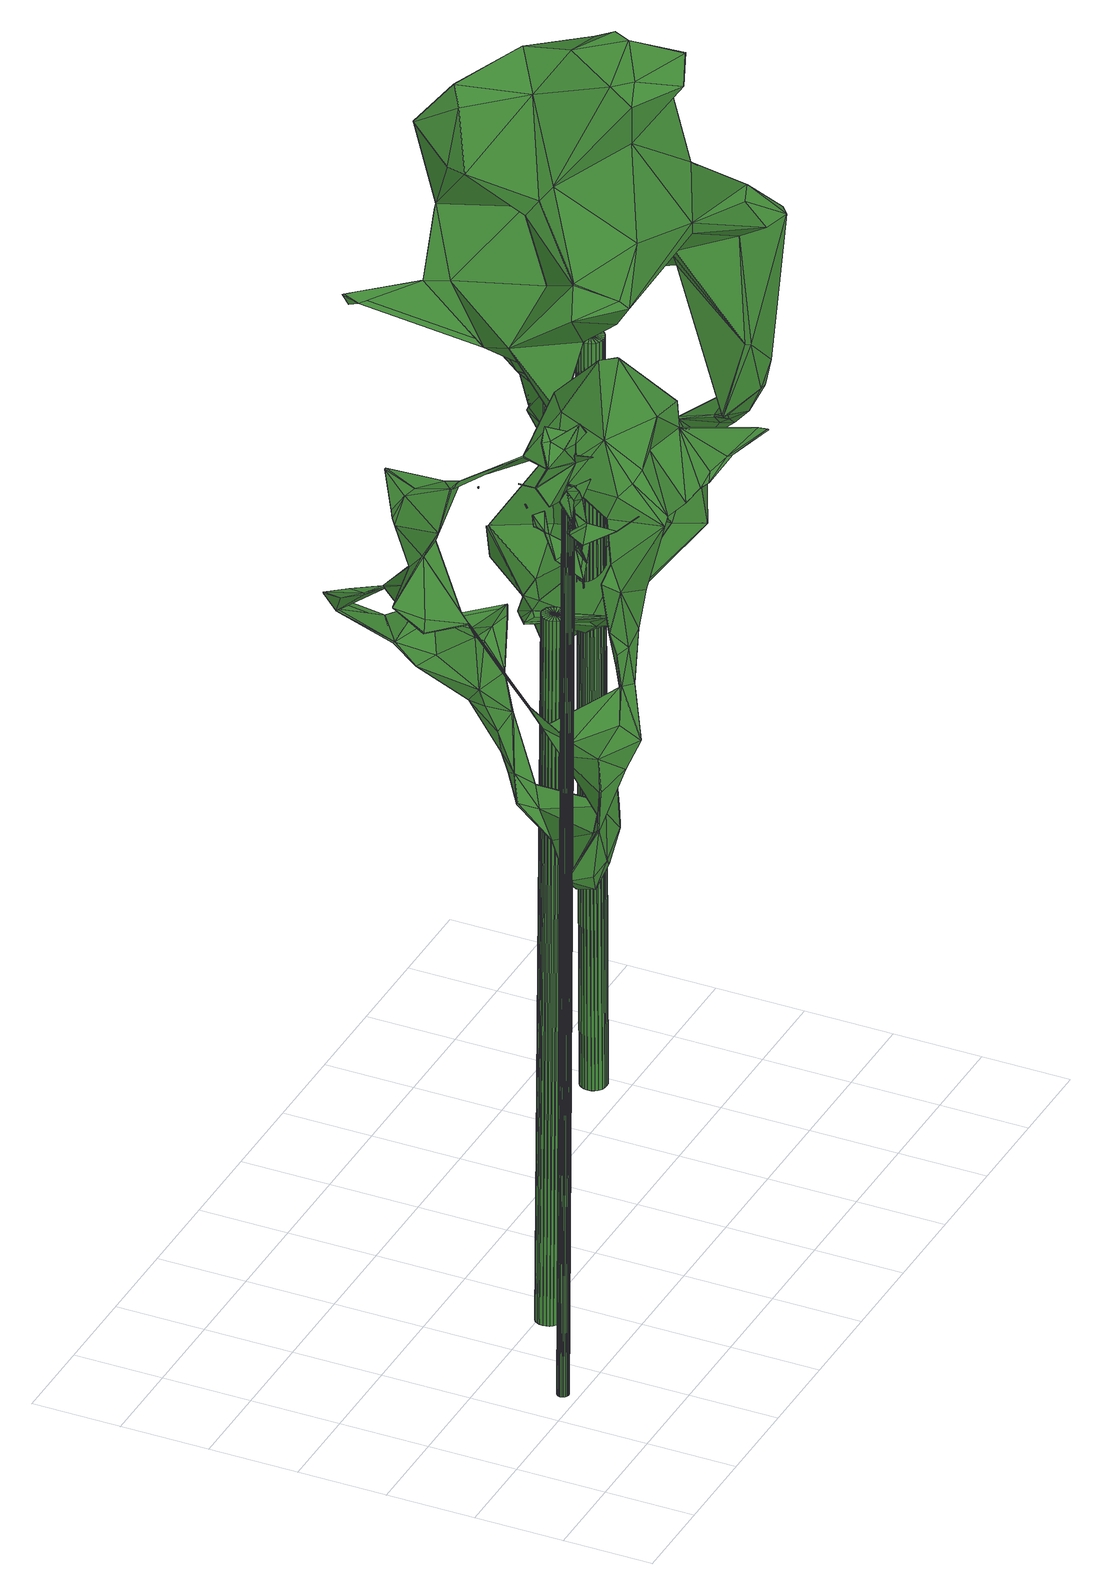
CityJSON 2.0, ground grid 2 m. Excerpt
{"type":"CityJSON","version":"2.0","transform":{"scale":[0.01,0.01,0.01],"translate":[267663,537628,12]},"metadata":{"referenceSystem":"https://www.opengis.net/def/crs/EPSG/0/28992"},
"CityObjects":{
"tree1":{"type":"SolitaryVegetationObject","attributes":{"gtid":41,"crown_width_m":2.71,"crown_median_z":34.56,"crown_r50_m":0.19,"crown_porosity":0.915,"trunk_H_m":21.59,"trunk_DBH_m":0.257,"trunk_radius_m":0.128,"trunk_base_height_m":12.97,"original_gtid":"43"},"geometry":[{"type":"Solid","lod":"3","boundaries":[[[[0,1,2]],[[3,4,5]],[[6,7,8]],[[9,10,11]],[[12,13,14]],[[15,16,17]],[[18,19,20]],[[3,21,4]],[[22,23,24]],[[18,20,25]],[[9,11,26]],[[21,27,28]],[[29,30,31]],[[32,25,20]],[[33,34,35]],[[36,37,16]],[[38,39,40]],[[38,40,41]],[[16,40,39]],[[2,42,12]],[[24,43,44]],[[43,45,44]],[[46,47,48]],[[49,50,51]],[[52,53,51]],[[54,42,55]],[[56,5,4]],[[57,29,58]],[[57,58,59]],[[55,42,60]],[[53,61,62]],[[43,23,45]],[[45,23,22]],[[24,23,43]],[[27,63,37]],[[64,34,49]],[[10,65,66]],[[35,30,66]],[[67,66,30]],[[2,49,0]],[[68,64,69]],[[70,71,72]],[[73,74,75]],[[58,74,59]],[[71,76,72]],[[77,59,74]],[[6,8,78]],[[31,34,79]],[[34,31,35]],[[11,80,81]],[[80,26,81]],[[82,71,70]],[[16,15,36]],[[4,21,56]],[[80,83,84]],[[2,54,49]],[[14,54,2]],[[13,12,42]],[[85,76,28]],[[68,69,86]],[[75,58,87]],[[88,89,47]],[[12,14,2]],[[57,10,66]],[[18,90,26]],[[26,90,81]],[[17,16,91]],[[35,49,33]],[[6,78,55]],[[92,93,94]],[[79,55,60]],[[50,49,88]],[[29,31,58]],[[2,1,42]],[[60,42,1]],[[93,95,94]],[[8,7,89]],[[96,97,26]],[[65,10,9]],[[1,0,35]],[[98,15,17]],[[0,49,35]],[[15,38,99]],[[37,99,100]],[[100,99,38]],[[1,35,79]],[[1,79,60]],[[83,101,79]],[[102,103,104]],[[93,92,105]],[[105,92,106]],[[15,98,38]],[[91,39,98]],[[87,58,107]],[[84,9,80]],[[26,80,9]],[[108,53,62]],[[89,78,109]],[[109,8,89]],[[80,11,10]],[[57,80,10]],[[107,110,87]],[[41,63,111]],[[57,112,11]],[[11,81,57]],[[81,19,112]],[[19,97,112]],[[41,37,63]],[[66,67,57]],[[57,67,29]],[[26,11,70]],[[79,66,83]],[[84,83,66]],[[66,65,84]],[[79,35,66]],[[70,96,26]],[[56,113,5]],[[44,22,24]],[[18,114,90]],[[114,20,90]],[[91,16,39]],[[45,22,44]],[[70,72,96]],[[26,19,18]],[[97,19,26]],[[54,13,42]],[[54,14,13]],[[29,67,30]],[[106,95,105]],[[34,64,68]],[[84,65,9]],[[51,50,52]],[[86,115,48]],[[108,62,69]],[[69,115,86]],[[25,114,18]],[[20,114,32]],[[32,114,25]],[[78,8,109]],[[81,90,19]],[[98,39,38]],[[20,19,90]],[[55,78,89]],[[31,30,35]],[[17,91,98]],[[112,57,59]],[[69,64,108]],[[55,34,116]],[[85,97,96]],[[82,117,103]],[[15,99,36]],[[52,50,46]],[[81,112,87]],[[112,59,87]],[[118,87,110]],[[51,64,49]],[[108,64,53]],[[75,74,58]],[[112,117,11]],[[70,11,117]],[[75,87,77]],[[59,77,87]],[[75,77,73]],[[37,36,99]],[[7,116,89]],[[37,41,40]],[[16,37,40]],[[102,104,28]],[[48,61,46]],[[52,46,61]],[[97,85,104]],[[79,34,55]],[[49,54,88]],[[89,88,55]],[[55,88,54]],[[3,5,113]],[[48,119,86]],[[70,117,82]],[[21,113,27]],[[3,113,21]],[[120,28,76]],[[120,76,71]],[[63,27,113]],[[50,88,46]],[[41,111,38]],[[100,38,111]],[[49,34,33]],[[88,47,46]],[[97,117,112]],[[105,95,93]],[[58,31,107]],[[53,121,51]],[[64,51,121]],[[64,121,53]],[[83,110,101]],[[107,101,110]],[[31,101,107]],[[95,106,94]],[[92,94,106]],[[28,104,85]],[[86,119,68]],[[120,111,56]],[[113,56,111]],[[120,82,111]],[[111,122,100]],[[52,61,53]],[[69,62,115]],[[115,62,61]],[[115,61,48]],[[7,6,116]],[[55,116,6]],[[34,68,119]],[[120,56,21]],[[120,21,28]],[[103,122,82]],[[120,71,82]],[[96,72,76]],[[76,85,96]],[[77,74,73]],[[97,104,117]],[[113,111,63]],[[116,34,119]],[[47,89,119]],[[47,119,48]],[[116,119,89]],[[103,117,104]],[[111,82,122]],[[100,122,27]],[[103,27,122]],[[100,27,37]],[[80,118,83]],[[28,27,103]],[[28,103,102]],[[57,118,80]],[[87,118,81]],[[81,118,57]],[[118,110,83]],[[31,79,101]],[[123,124,125]],[[123,125,126]],[[126,125,127]],[[126,127,128]],[[125,124,129]],[[125,129,127]],[[127,129,130]],[[127,130,128]],[[129,124,131]],[[129,131,130]],[[130,131,132]],[[130,132,128]],[[131,124,133]],[[131,133,132]],[[132,133,134]],[[132,134,128]],[[133,124,135]],[[133,135,134]],[[134,135,136]],[[134,136,128]],[[135,124,137]],[[135,137,136]],[[136,137,138]],[[136,138,128]],[[137,124,139]],[[137,139,138]],[[138,139,140]],[[138,140,128]],[[139,124,141]],[[139,141,140]],[[140,141,142]],[[140,142,128]],[[141,124,143]],[[141,143,142]],[[142,143,144]],[[142,144,128]],[[143,124,145]],[[143,145,144]],[[144,145,146]],[[144,146,128]],[[145,124,147]],[[145,147,146]],[[146,147,148]],[[146,148,128]],[[147,124,149]],[[147,149,148]],[[148,149,150]],[[148,150,128]],[[149,124,151]],[[149,151,150]],[[150,151,152]],[[150,152,128]],[[151,124,153]],[[151,153,152]],[[152,153,154]],[[152,154,128]],[[153,124,155]],[[153,155,154]],[[154,155,156]],[[154,156,128]],[[155,124,157]],[[155,157,156]],[[156,157,158]],[[156,158,128]],[[157,124,159]],[[157,159,158]],[[158,159,160]],[[158,160,128]],[[159,124,161]],[[159,161,160]],[[160,161,162]],[[160,162,128]],[[161,124,163]],[[161,163,162]],[[162,163,164]],[[162,164,128]],[[163,124,165]],[[163,165,164]],[[164,165,166]],[[164,166,128]],[[165,124,167]],[[165,167,166]],[[166,167,168]],[[166,168,128]],[[167,124,169]],[[167,169,168]],[[168,169,170]],[[168,170,128]],[[169,124,171]],[[169,171,170]],[[170,171,172]],[[170,172,128]],[[171,124,123]],[[171,123,172]],[[172,123,126]],[[172,126,128]]]]}]},
"tree2":{"type":"SolitaryVegetationObject","attributes":{"gtid":49,"crown_width_m":6.6,"crown_median_z":29.99,"crown_r50_m":0.315,"crown_porosity":0.911,"trunk_H_m":17.08,"trunk_DBH_m":0.581,"trunk_radius_m":0.291,"trunk_base_height_m":12.91,"original_gtid":"51"},"geometry":[{"type":"Solid","lod":"3","boundaries":[[[[173,174,175]],[[176,177,178]],[[179,180,181]],[[182,183,184]],[[185,186,187]],[[188,187,186]],[[189,174,190]],[[191,192,193]],[[194,195,196]],[[197,191,193]],[[198,199,200]],[[201,202,203]],[[204,205,197]],[[206,207,208]],[[209,210,211]],[[210,209,212]],[[213,214,215]],[[197,193,204]],[[173,216,174]],[[208,217,218]],[[219,189,220]],[[221,208,218]],[[222,217,207]],[[223,224,225]],[[226,183,227]],[[218,228,221]],[[229,230,231]],[[232,231,230]],[[192,233,234]],[[199,198,235]],[[204,180,179]],[[236,237,206]],[[213,238,214]],[[181,205,179]],[[204,179,205]],[[239,240,224]],[[241,225,224]],[[242,225,241]],[[243,244,245]],[[246,247,226]],[[248,249,250]],[[226,247,251]],[[197,205,252]],[[213,253,254]],[[233,192,191]],[[237,255,175]],[[256,257,258]],[[192,204,193]],[[258,259,256]],[[196,260,261]],[[262,263,227]],[[264,227,263]],[[180,204,192]],[[192,234,180]],[[265,266,249]],[[203,267,223]],[[207,217,208]],[[241,197,252]],[[234,268,180]],[[200,269,270]],[[271,272,273]],[[273,272,274]],[[198,200,270]],[[275,198,270]],[[238,273,254]],[[213,273,238]],[[276,244,243]],[[277,232,211]],[[277,231,232]],[[180,268,181]],[[261,181,268]],[[278,279,217]],[[278,280,279]],[[278,281,282]],[[257,283,284]],[[285,283,257]],[[233,286,287]],[[208,221,288]],[[208,288,206]],[[289,290,291]],[[292,293,209]],[[241,252,294]],[[295,296,212]],[[220,190,219]],[[190,216,219]],[[232,297,298]],[[215,299,300]],[[176,228,279]],[[176,279,177]],[[282,301,302]],[[265,249,281]],[[264,263,183]],[[303,210,212]],[[304,305,227]],[[306,272,307]],[[293,308,309]],[[310,311,312]],[[313,277,211]],[[314,302,301]],[[221,228,315]],[[316,317,318]],[[319,209,211]],[[229,231,303]],[[175,250,173]],[[183,263,320]],[[321,294,322]],[[252,322,294]],[[247,323,251]],[[324,325,326]],[[327,328,281]],[[315,176,314]],[[329,330,331]],[[332,317,331]],[[333,300,299]],[[228,176,315]],[[317,332,202]],[[203,202,332]],[[292,251,323]],[[183,320,184]],[[309,334,296]],[[319,335,334]],[[230,229,296]],[[309,296,295]],[[336,337,338]],[[182,262,183]],[[227,183,262]],[[231,277,313]],[[284,320,263]],[[307,339,321]],[[282,281,340]],[[191,197,311]],[[233,311,286]],[[185,341,186]],[[336,342,337]],[[212,209,295]],[[176,298,343]],[[320,284,344]],[[275,244,198]],[[345,244,275]],[[235,328,346]],[[328,245,346]],[[347,348,304]],[[205,322,252]],[[313,303,231]],[[312,311,241]],[[197,241,311]],[[233,191,311]],[[182,184,349]],[[350,351,274]],[[273,274,351]],[[195,260,196]],[[175,174,189]],[[219,216,173]],[[237,207,206]],[[297,232,230]],[[229,212,296]],[[181,322,205]],[[289,318,317]],[[188,348,347]],[[246,305,247]],[[203,330,259]],[[317,290,289]],[[270,269,275]],[[185,352,333]],[[332,330,203]],[[289,349,318]],[[353,308,293]],[[293,354,353]],[[311,310,286]],[[331,330,332]],[[258,290,355]],[[291,290,258]],[[317,202,290]],[[200,356,269]],[[355,290,357]],[[358,356,359]],[[360,339,361]],[[360,321,339]],[[187,238,254]],[[299,308,333]],[[237,362,207]],[[219,362,237]],[[300,352,215]],[[300,333,352]],[[262,291,263]],[[196,261,363]],[[358,364,275]],[[212,229,303]],[[227,305,246]],[[227,246,226]],[[298,297,335]],[[256,259,285]],[[337,285,259]],[[329,317,316]],[[329,316,336]],[[287,286,365]],[[287,365,201]],[[355,357,267]],[[355,267,258]],[[307,366,306]],[[185,333,341]],[[301,367,314]],[[288,367,276]],[[295,209,309]],[[290,368,357]],[[340,281,328]],[[288,243,369]],[[262,182,349]],[[284,263,370]],[[314,367,288]],[[302,178,282]],[[240,202,201]],[[239,202,240]],[[371,372,356]],[[178,373,298]],[[291,349,289]],[[324,194,325]],[[353,333,308]],[[373,232,298]],[[236,369,245]],[[173,266,265]],[[276,374,244]],[[173,250,266]],[[350,272,271]],[[307,272,350]],[[319,211,232]],[[290,202,368]],[[202,239,368]],[[176,178,298]],[[262,349,291]],[[285,257,256]],[[375,251,376]],[[356,358,269]],[[275,269,358]],[[259,338,337]],[[345,275,364]],[[331,317,329]],[[329,336,338]],[[330,338,259]],[[254,271,213]],[[207,362,222]],[[278,222,362]],[[286,312,365]],[[213,271,273]],[[248,255,237]],[[225,242,223]],[[312,286,310]],[[357,223,267]],[[377,181,261]],[[240,365,312]],[[237,189,219]],[[216,190,174]],[[329,338,330]],[[350,271,351]],[[243,288,276]],[[315,288,221]],[[314,288,315]],[[218,217,279]],[[278,217,222]],[[218,279,228]],[[319,187,209]],[[282,178,177]],[[337,342,285]],[[211,210,313]],[[187,188,209]],[[342,283,285]],[[318,378,344]],[[318,344,316]],[[316,344,342]],[[316,342,336]],[[364,195,194]],[[242,201,223]],[[327,249,248]],[[327,281,249]],[[376,379,188]],[[320,344,184]],[[364,380,381]],[[194,380,364]],[[226,251,375]],[[199,381,380]],[[200,371,356]],[[188,347,376]],[[241,294,242]],[[321,366,307]],[[322,366,321]],[[226,375,264]],[[226,264,183]],[[232,373,319]],[[267,203,259]],[[258,267,259]],[[375,376,264]],[[376,347,264]],[[264,347,227]],[[227,347,304]],[[230,296,297]],[[190,220,189]],[[237,175,189]],[[382,260,359]],[[377,306,366]],[[373,335,319]],[[378,184,344]],[[358,195,364]],[[362,219,383]],[[173,383,219]],[[265,383,173]],[[304,323,305]],[[247,305,323]],[[237,327,248]],[[373,343,335]],[[234,233,287]],[[302,343,178]],[[381,346,345]],[[364,381,345]],[[235,346,199]],[[199,346,381]],[[266,250,249]],[[240,201,365]],[[201,242,287]],[[309,308,334]],[[224,223,239]],[[368,239,223]],[[368,223,357]],[[223,201,203]],[[194,371,380]],[[268,363,261]],[[237,236,327]],[[245,327,236]],[[298,335,343]],[[292,209,379]],[[334,297,296]],[[358,359,195]],[[260,195,359]],[[258,257,370]],[[258,370,291]],[[297,334,335]],[[328,235,198]],[[284,370,257]],[[306,377,261]],[[306,261,260]],[[314,176,343]],[[178,343,373]],[[352,253,215]],[[314,343,302]],[[287,294,360]],[[328,198,374]],[[244,374,198]],[[224,240,241]],[[241,240,312]],[[292,379,376]],[[328,374,340]],[[243,245,369]],[[288,369,206]],[[236,206,369]],[[282,374,301]],[[340,374,282]],[[301,374,367]],[[367,374,276]],[[291,370,263]],[[187,215,214]],[[187,214,238]],[[185,253,352]],[[187,254,253]],[[187,253,185]],[[213,215,253]],[[361,325,196]],[[378,318,349]],[[378,349,184]],[[181,366,322]],[[377,366,181]],[[281,362,265]],[[278,362,281]],[[292,323,348]],[[323,304,348]],[[376,251,292]],[[268,234,363]],[[287,363,234]],[[361,363,287]],[[196,363,361]],[[325,384,326]],[[200,380,371]],[[199,380,200]],[[287,242,294]],[[287,360,361]],[[209,293,309]],[[360,294,321]],[[187,299,215]],[[350,339,307]],[[274,339,350]],[[265,362,383]],[[313,210,303]],[[339,384,361]],[[382,306,260]],[[382,359,372]],[[382,372,272]],[[359,356,372]],[[328,327,245]],[[254,351,271]],[[209,188,379]],[[273,351,254]],[[299,334,308]],[[319,334,299]],[[341,333,353]],[[341,353,354]],[[188,341,348]],[[186,341,188]],[[341,354,348]],[[292,348,354]],[[292,354,293]],[[319,299,187]],[[280,385,279]],[[279,385,177]],[[282,177,385]],[[282,385,278]],[[278,385,280]],[[345,346,244]],[[245,244,346]],[[194,196,325]],[[344,283,342]],[[272,372,274]],[[325,361,384]],[[194,324,371]],[[324,274,372]],[[324,372,371]],[[326,274,324]],[[339,274,384]],[[326,384,274]],[[272,306,382]],[[344,284,283]],[[175,255,250]],[[248,250,255]],[[386,387,388]],[[386,388,389]],[[389,388,390]],[[389,390,391]],[[388,387,392]],[[388,392,390]],[[390,392,393]],[[390,393,391]],[[392,387,394]],[[392,394,393]],[[393,394,395]],[[393,395,391]],[[394,387,396]],[[394,396,395]],[[395,396,397]],[[395,397,391]],[[396,387,398]],[[396,398,397]],[[397,398,399]],[[397,399,391]],[[398,387,400]],[[398,400,399]],[[399,400,401]],[[399,401,391]],[[400,387,402]],[[400,402,401]],[[401,402,403]],[[401,403,391]],[[402,387,404]],[[402,404,403]],[[403,404,405]],[[403,405,391]],[[404,387,406]],[[404,406,405]],[[405,406,407]],[[405,407,391]],[[406,387,408]],[[406,408,407]],[[407,408,409]],[[407,409,391]],[[408,387,410]],[[408,410,409]],[[409,410,411]],[[409,411,391]],[[410,387,412]],[[410,412,411]],[[411,412,413]],[[411,413,391]],[[412,387,414]],[[412,414,413]],[[413,414,415]],[[413,415,391]],[[414,387,416]],[[414,416,415]],[[415,416,417]],[[415,417,391]],[[416,387,418]],[[416,418,417]],[[417,418,419]],[[417,419,391]],[[418,387,420]],[[418,420,419]],[[419,420,421]],[[419,421,391]],[[420,387,422]],[[420,422,421]],[[421,422,423]],[[421,423,391]],[[422,387,424]],[[422,424,423]],[[423,424,425]],[[423,425,391]],[[424,387,426]],[[424,426,425]],[[425,426,427]],[[425,427,391]],[[426,387,428]],[[426,428,427]],[[427,428,429]],[[427,429,391]],[[428,387,430]],[[428,430,429]],[[429,430,431]],[[429,431,391]],[[430,387,432]],[[430,432,431]],[[431,432,433]],[[431,433,391]],[[432,387,434]],[[432,434,433]],[[433,434,435]],[[433,435,391]],[[434,387,386]],[[434,386,435]],[[435,386,389]],[[435,389,391]]]]}]},
"tree3":{"type":"SolitaryVegetationObject","attributes":{"gtid":30,"crown_width_m":6.61,"crown_median_z":31,"crown_r50_m":0.454,"crown_porosity":0.906,"trunk_H_m":18.19,"trunk_DBH_m":0.608,"trunk_radius_m":0.304,"trunk_base_height_m":12.81,"original_gtid":"32"},"geometry":[{"type":"Solid","lod":"3","boundaries":[[[[436,437,438]],[[439,440,441]],[[442,440,439]],[[443,444,445]],[[446,447,448]],[[449,450,451]],[[452,453,451]],[[454,455,456]],[[457,458,459]],[[460,461,462]],[[463,464,465]],[[466,467,468]],[[469,470,471]],[[472,473,474]],[[475,476,477]],[[478,479,480]],[[481,482,483]],[[483,482,484]],[[485,486,487]],[[488,489,490]],[[491,492,493]],[[494,495,496]],[[497,495,494]],[[477,498,475]],[[499,498,477]],[[500,491,493]],[[445,501,502]],[[487,486,503]],[[451,504,505]],[[490,506,488]],[[507,474,473]],[[508,509,494]],[[463,484,510]],[[511,500,512]],[[513,514,515]],[[516,517,456]],[[453,492,491]],[[453,452,492]],[[445,518,443]],[[519,520,481]],[[521,520,522]],[[443,523,444]],[[451,453,500]],[[451,500,449]],[[469,524,470]],[[467,525,468]],[[526,527,528]],[[469,471,529]],[[530,531,532]],[[491,500,453]],[[462,533,532]],[[462,534,533]],[[478,480,535]],[[536,537,538]],[[539,538,537]],[[540,541,542]],[[543,544,545]],[[546,479,478]],[[547,523,443]],[[548,443,521]],[[549,504,450]],[[550,551,552]],[[553,551,550]],[[554,475,498]],[[555,556,543]],[[451,450,504]],[[547,443,548]],[[503,557,558]],[[519,478,535]],[[499,559,560]],[[466,561,562]],[[563,561,466]],[[564,565,439]],[[564,439,566]],[[567,553,550]],[[519,483,478]],[[499,568,559]],[[464,568,499]],[[535,520,519]],[[562,471,538]],[[523,527,526]],[[501,445,444]],[[526,501,444]],[[444,523,526]],[[503,489,487]],[[488,487,489]],[[548,521,522]],[[555,504,556]],[[548,569,547]],[[549,450,570]],[[570,450,449]],[[481,520,521]],[[549,556,504]],[[531,505,504]],[[531,504,460]],[[535,480,520]],[[481,483,519]],[[464,463,568]],[[571,517,572]],[[573,574,497]],[[460,462,531]],[[502,575,576]],[[577,578,579]],[[438,572,517]],[[500,493,512]],[[454,517,571]],[[500,511,580]],[[515,581,582]],[[583,581,515]],[[446,448,584]],[[462,532,531]],[[493,531,512]],[[511,512,530]],[[530,512,531]],[[573,585,586]],[[475,587,476]],[[588,589,468]],[[438,437,572]],[[547,569,506]],[[554,529,590]],[[591,592,593]],[[472,594,473]],[[472,595,594]],[[547,506,490]],[[566,441,583]],[[496,495,596]],[[457,494,597]],[[439,441,566]],[[598,599,600]],[[528,527,523]],[[528,523,547]],[[601,543,556]],[[601,556,602]],[[603,604,605]],[[606,470,607]],[[464,470,606]],[[583,608,566]],[[526,436,575]],[[607,470,609]],[[496,596,594]],[[610,569,548]],[[590,471,562]],[[476,587,611]],[[612,613,614]],[[615,539,616]],[[463,546,484]],[[611,536,476]],[[477,476,536]],[[617,553,589]],[[536,538,471]],[[499,470,464]],[[613,618,591]],[[526,575,501]],[[598,600,619]],[[599,598,474]],[[456,455,516]],[[521,443,518]],[[607,485,606]],[[477,470,499]],[[620,621,498]],[[436,526,528]],[[576,622,623]],[[460,504,555]],[[543,601,544]],[[602,544,601]],[[598,619,603]],[[529,471,590]],[[565,564,579]],[[595,472,474]],[[474,598,595]],[[604,624,625]],[[604,625,605]],[[485,626,486]],[[494,496,508]],[[456,517,454]],[[498,621,554]],[[582,440,442]],[[582,581,440]],[[494,457,497]],[[536,471,470]],[[568,510,559]],[[459,553,542]],[[439,627,442]],[[534,628,533]],[[541,459,542]],[[626,629,591]],[[463,510,568]],[[630,631,632]],[[594,596,473]],[[510,633,599]],[[634,510,599]],[[611,587,448]],[[635,636,604]],[[618,631,591]],[[628,637,533]],[[638,572,632]],[[516,572,638]],[[536,470,477]],[[470,524,609]],[[639,640,552]],[[546,465,488]],[[546,463,465]],[[641,600,633]],[[605,595,603]],[[598,603,595]],[[560,620,499]],[[498,499,620]],[[501,575,502]],[[436,528,642]],[[617,552,551]],[[617,639,552]],[[436,642,437]],[[436,438,643]],[[575,436,576]],[[617,551,553]],[[611,539,537]],[[574,573,586]],[[541,585,573]],[[644,565,602]],[[509,597,494]],[[645,564,608]],[[608,564,566]],[[515,608,583]],[[508,612,509]],[[540,542,567]],[[632,618,646]],[[647,563,648]],[[560,634,620]],[[634,560,510]],[[559,510,560]],[[543,545,639]],[[441,440,583]],[[502,518,445]],[[579,544,602]],[[528,649,642]],[[490,649,528]],[[558,557,650]],[[561,534,447]],[[561,447,562]],[[479,546,610]],[[540,651,591]],[[567,651,540]],[[591,629,540]],[[652,540,629]],[[585,541,540]],[[616,653,534]],[[584,590,446]],[[584,448,587]],[[538,467,466]],[[584,554,590]],[[534,563,515]],[[616,467,615]],[[590,562,446]],[[567,542,553]],[[486,557,503]],[[459,468,553]],[[589,553,468]],[[459,541,457]],[[457,597,458]],[[580,644,449]],[[580,449,500]],[[640,639,654]],[[596,495,655]],[[640,614,552]],[[614,550,552]],[[612,614,640]],[[635,656,636]],[[594,624,496]],[[436,657,576]],[[622,576,657]],[[458,654,459]],[[458,640,654]],[[509,612,458]],[[609,621,507]],[[640,458,612]],[[607,609,586]],[[574,586,609]],[[658,659,634]],[[492,660,493]],[[587,661,584]],[[447,534,653]],[[545,466,468]],[[545,468,459]],[[518,482,481]],[[639,545,459]],[[518,623,482]],[[459,654,639]],[[658,634,599]],[[658,599,474]],[[558,642,662]],[[558,662,503]],[[458,597,509]],[[619,600,641]],[[648,578,577]],[[545,578,466]],[[544,578,545]],[[663,664,461]],[[534,461,664]],[[534,664,663]],[[579,564,577]],[[645,647,564]],[[596,655,665]],[[603,666,643]],[[628,514,513]],[[633,600,599]],[[658,474,659]],[[622,657,666]],[[620,659,621]],[[621,659,507]],[[539,653,616]],[[632,635,638]],[[621,529,554]],[[609,529,621]],[[609,469,529]],[[524,469,609]],[[490,528,547]],[[623,518,576]],[[502,576,518]],[[467,663,525]],[[593,592,667]],[[572,437,642]],[[643,438,638]],[[516,638,438]],[[643,638,603]],[[630,632,667]],[[580,627,668]],[[439,668,627]],[[534,561,563]],[[448,447,611]],[[521,518,481]],[[562,538,466]],[[467,538,615]],[[662,649,490]],[[591,651,613]],[[662,642,649]],[[462,461,534]],[[647,515,563]],[[534,663,616]],[[467,616,663]],[[573,497,457]],[[573,457,541]],[[646,618,613]],[[449,644,570]],[[511,627,580]],[[511,530,627]],[[606,465,464]],[[579,602,565]],[[546,478,484]],[[478,483,484]],[[484,633,510]],[[622,619,623]],[[619,641,623]],[[557,486,626]],[[650,557,626]],[[650,626,591]],[[534,514,628]],[[507,473,609]],[[515,647,608]],[[608,647,645]],[[515,514,534]],[[662,490,489]],[[662,489,503]],[[455,454,571]],[[531,493,660]],[[558,667,642]],[[473,596,669]],[[473,669,609]],[[607,586,485]],[[627,530,670]],[[627,670,442]],[[643,657,436]],[[643,666,657]],[[626,485,629]],[[497,574,665]],[[669,665,574]],[[669,596,665]],[[669,574,609]],[[522,610,548]],[[544,579,578]],[[603,635,604]],[[603,638,635]],[[577,564,647]],[[618,632,631]],[[648,577,647]],[[593,558,650]],[[666,603,619]],[[666,619,622]],[[671,465,672]],[[516,571,572]],[[455,571,516]],[[671,488,465]],[[586,585,652]],[[586,652,485]],[[562,447,446]],[[620,634,659]],[[652,585,540]],[[663,461,525]],[[460,525,461]],[[438,517,516]],[[652,629,485]],[[589,588,617]],[[543,639,617]],[[617,588,555]],[[617,555,543]],[[555,588,460]],[[460,588,468]],[[460,468,525]],[[671,487,488]],[[606,485,672]],[[520,480,610]],[[520,610,522]],[[633,482,641]],[[641,482,623]],[[554,584,661]],[[633,484,482]],[[650,591,593]],[[570,644,549]],[[565,644,439]],[[439,644,668]],[[580,668,644]],[[572,642,667]],[[572,667,632]],[[487,672,485]],[[487,671,672]],[[479,610,480]],[[549,644,556]],[[644,602,556]],[[606,672,465]],[[665,655,497]],[[495,497,655]],[[496,636,656]],[[624,636,496]],[[630,592,591]],[[667,592,630]],[[593,667,558]],[[612,508,646]],[[612,646,613]],[[505,531,660]],[[451,660,452]],[[505,660,451]],[[646,656,632]],[[508,656,646]],[[496,656,508]],[[492,452,660]],[[624,604,636]],[[615,538,539]],[[474,507,659]],[[613,651,614]],[[567,550,651]],[[550,614,651]],[[595,605,625]],[[595,625,594]],[[594,625,624]],[[656,635,632]],[[488,569,546]],[[488,506,569]],[[610,546,569]],[[515,582,513]],[[563,466,578]],[[563,578,648]],[[591,631,630]],[[582,442,637]],[[582,637,513]],[[513,637,628]],[[447,653,611]],[[539,611,653]],[[637,670,533]],[[442,670,637]],[[554,661,475]],[[587,475,661]],[[530,532,670]],[[533,670,532]],[[611,537,536]],[[583,440,581]],[[673,674,675]],[[673,675,676]],[[676,675,677]],[[676,677,678]],[[675,674,679]],[[675,679,677]],[[677,679,680]],[[677,680,678]],[[679,674,681]],[[679,681,680]],[[680,681,682]],[[680,682,678]],[[681,674,683]],[[681,683,682]],[[682,683,684]],[[682,684,678]],[[683,674,685]],[[683,685,684]],[[684,685,686]],[[684,686,678]],[[685,674,687]],[[685,687,686]],[[686,687,688]],[[686,688,678]],[[687,674,689]],[[687,689,688]],[[688,689,690]],[[688,690,678]],[[689,674,691]],[[689,691,690]],[[690,691,692]],[[690,692,678]],[[691,674,693]],[[691,693,692]],[[692,693,694]],[[692,694,678]],[[693,674,695]],[[693,695,694]],[[694,695,696]],[[694,696,678]],[[695,674,697]],[[695,697,696]],[[696,697,698]],[[696,698,678]],[[697,674,699]],[[697,699,698]],[[698,699,700]],[[698,700,678]],[[699,674,701]],[[699,701,700]],[[700,701,702]],[[700,702,678]],[[701,674,703]],[[701,703,702]],[[702,703,704]],[[702,704,678]],[[703,674,705]],[[703,705,704]],[[704,705,706]],[[704,706,678]],[[705,674,707]],[[705,707,706]],[[706,707,708]],[[706,708,678]],[[707,674,709]],[[707,709,708]],[[708,709,710]],[[708,710,678]],[[709,674,711]],[[709,711,710]],[[710,711,712]],[[710,712,678]],[[711,674,713]],[[711,713,712]],[[712,713,714]],[[712,714,678]],[[713,674,715]],[[713,715,714]],[[714,715,716]],[[714,716,678]],[[715,674,717]],[[715,717,716]],[[716,717,718]],[[716,718,678]],[[717,674,719]],[[717,719,718]],[[718,719,720]],[[718,720,678]],[[719,674,721]],[[719,721,720]],[[720,721,722]],[[720,722,678]],[[721,674,673]],[[721,673,722]],[[722,673,676]],[[722,676,678]]]]}]}
},
"vertices":[
[174,203,2357],[142,193,2345],[128,218,2392],[353,215,2016],[353,214,2017],[353,216,2017],[218,130,2438],[218,132,2439],[179,153,2460],[236,197,2223],[237,198,2224],[287,188,2168],[95,240,2414],[95,240,2416],[96,241,2415],[351,329,2164],[351,330,2163],[296,301,2176],[332,131,2189],[323,195,2198],[334,131,2189],[349,213,2040],[245,402,2273],[232,395,2280],[231,396,2281],[350,89,2227],[286,186,2168],[371,242,2097],[391,217,2125],[270,221,2314],[236,200,2324],[236,199,2326],[351,90,2227],[174,201,2357],[238,188,2390],[201,200,2322],[379,317,2161],[355,297,2124],[343,298,2136],[301,297,2171],[343,300,2136],[333,270,2080],[128,216,2392],[233,396,2282],[245,403,2274],[246,402,2275],[249,242,2428],[256,213,2411],[285,192,2463],[198,225,2395],[236,255,2428],[236,256,2427],[267,262,2448],[267,263,2447],[128,217,2393],[209,165,2420],[348,214,2040],[280,210,2250],[283,204,2308],[305,198,2267],[141,192,2345],[287,220,2436],[320,237,2404],[335,270,2080],[271,225,2392],[221,187,2233],[233,187,2256],[262,197,2287],[281,208,2405],[320,236,2402],[291,191,2149],[314,191,2108],[314,189,2108],[353,200,2286],[352,201,2286],[352,199,2286],[315,190,2108],[352,200,2285],[179,153,2458],[201,198,2322],[237,196,2224],[322,194,2199],[319,210,2135],[233,185,2256],[221,185,2233],[319,208,2135],[303,185,2433],[305,196,2267],[197,223,2395],[209,166,2422],[333,131,2190],[295,301,2175],[259,299,2242],[261,299,2243],[260,298,2243],[257,301,2253],[293,191,2149],[320,207,2159],[302,297,2173],[378,315,2161],[355,295,2125],[236,198,2325],[391,221,2133],[390,222,2133],[390,220,2133],[258,302,2253],[256,302,2253],[276,189,2304],[320,238,2403],[179,154,2459],[263,195,2287],[334,269,2080],[323,196,2199],[349,215,2040],[349,91,2227],[304,186,2433],[210,165,2421],[319,209,2159],[280,208,2250],[277,197,2417],[369,242,2097],[249,243,2426],[370,242,2098],[288,225,97],[275,225,97],[287,228,97],[287,213,2256],[286,216,2256],[274,213,2256],[286,231,97],[285,219,2256],[284,234,97],[283,222,2256],[281,236,97],[280,224,2256],[278,238,97],[277,225,2256],[275,238,97],[274,226,2256],[272,237,97],[270,225,2256],[268,236,97],[267,224,2256],[266,234,97],[265,222,2256],[264,231,97],[263,219,2256],[263,228,97],[261,216,2256],[262,225,97],[261,213,2256],[263,222,97],[261,209,2256],[264,219,97],[263,206,2256],[266,216,97],[265,204,2256],[269,214,97],[267,202,2256],[272,213,97],[271,200,2256],[275,212,97],[274,200,2256],[278,213,97],[277,200,2256],[282,214,97],[280,202,2256],[284,216,97],[283,204,2256],[286,219,97],[285,206,2256],[287,222,97],[286,209,2256],
[870,123,2062],[928,71,2105],[858,130,2063],[610,473,2115],[677,481,2069],[674,480,2067],[309,172,1351],[349,160,1371],[305,157,1469],[631,791,1617],[628,794,1628],[664,767,1625],[322,562,1827],[353,567,1845],[403,511,1832],[470,690,1825],[927,92,2104],[930,71,2103],[414,253,1291],[379,170,1341],[359,183,1313],[511,204,1674],[505,172,1707],[426,137,1591],[366,238,1269],[529,237,1964],[592,215,1846],[473,215,1839],[466,378,1427],[491,454,1465],[529,457,1542],[329,177,1307],[267,212,1353],[704,215,2228],[803,217,2206],[708,304,2343],[459,645,1901],[499,707,2013],[519,685,2026],[463,702,2005],[373,382,1718],[376,484,1841],[373,484,1842],[928,69,2103],[812,299,2221],[709,307,2343],[909,119,2076],[929,93,2101],[662,327,2358],[828,297,2194],[436,411,1462],[397,387,1415],[398,385,1418],[433,841,1786],[468,828,1723],[683,438,2237],[528,747,2056],[501,666,2047],[531,746,2056],[526,610,2065],[450,179,1396],[432,170,1398],[609,202,1887],[722,240,2128],[786,204,2155],[376,383,1718],[450,431,1450],[465,364,1390],[416,317,1336],[425,350,1398],[588,215,2132],[583,141,2052],[608,146,2060],[430,839,1785],[431,839,1788],[784,155,2023],[785,157,2020],[807,146,2024],[449,790,1799],[267,214,1354],[374,485,1839],[373,384,1716],[819,150,2044],[605,559,1644],[609,581,1644],[546,542,1564],[576,499,1602],[418,116,1635],[384,135,1578],[558,742,1615],[559,739,1618],[471,827,1726],[818,156,2029],[809,148,2022],[527,459,1544],[362,169,1475],[471,212,1839],[476,234,1948],[352,338,1693],[343,239,1638],[355,338,1692],[354,307,1652],[482,192,1935],[561,237,2109],[529,727,2035],[789,301,2118],[690,423,2218],[671,380,2205],[734,257,2002],[651,383,2079],[646,609,1636],[639,689,1643],[640,557,1659],[510,318,1319],[469,190,1425],[624,297,2194],[575,685,1568],[553,569,1528],[555,688,1575],[460,718,1820],[397,630,1926],[356,195,1423],[445,691,2001],[485,681,2034],[494,583,2073],[531,579,2071],[395,596,1961],[332,563,1856],[579,356,2095],[638,429,2088],[519,735,2025],[438,751,1802],[438,804,1779],[305,160,1643],[329,255,1610],[394,599,1962],[428,677,1996],[509,319,1316],[428,273,1292],[503,328,1319],[522,733,2024],[586,392,2110],[643,403,2222],[647,610,1633],[556,568,1527],[616,656,1600],[447,594,1971],[651,727,1659],[329,173,1489],[305,161,1469],[439,752,1805],[508,206,1675],[411,155,1589],[452,180,1668],[738,166,2011],[693,218,1977],[636,566,1632],[579,500,1600],[572,538,1575],[538,489,1531],[302,622,1885],[393,562,2029],[494,581,2070],[712,556,1668],[678,541,1668],[680,541,1665],[333,254,1609],[718,262,1993],[323,604,1860],[711,557,1672],[609,472,2112],[642,689,1641],[595,188,1878],[610,199,1885],[475,722,1802],[459,716,1817],[590,710,1584],[350,307,1652],[352,339,1691],[322,560,1830],[305,624,1885],[374,615,1900],[532,523,1538],[466,193,1792],[493,475,1512],[502,184,1793],[464,182,1720],[361,173,1475],[405,169,1539],[802,228,2130],[404,165,1538],[552,185,1809],[466,361,1392],[304,157,1563],[578,355,2098],[477,460,1476],[627,212,2144],[580,655,1597],[486,205,1747],[465,186,1718],[532,578,2067],[550,256,2057],[457,819,1771],[478,724,1804],[304,153,1564],[641,721,1624],[470,693,1828],[551,189,1810],[579,199,1833],[422,167,1655],[845,149,2057],[345,239,1635],[647,402,2097],[554,375,91],[525,375,91],[553,382,91],[571,369,1798],[570,377,1798],[542,369,1799],[550,390,91],[567,384,1798],[546,395,91],[563,390,1798],[540,400,91],[557,395,1799],[533,403,91],[550,397,1799],[525,404,91],[542,399,1799],[518,403,91],[535,398,1799],[511,400,91],[528,395,1799],[504,396,91],[522,390,1799],[500,390,91],[517,384,1799],[497,383,91],[514,377,1799],[496,375,91],[513,370,1799],[497,368,91],[514,362,1799],[500,361,91],[517,355,1799],[504,355,91],[522,349,1799],[510,350,91],[528,344,1799],[517,347,91],[535,341,1799],[525,346,91],[542,340,1799],[533,347,91],[550,341,1798],[540,350,91],[557,344,1798],[546,354,91],[563,349,1798],[550,360,91],[567,355,1798],[553,367,91],[570,362,1798],
[1180,939,2264],[1185,945,2244],[1103,931,2125],[1255,790,1269],[1202,726,1294],[1189,750,1298],[1323,670,1209],[1336,817,2590],[1186,902,2562],[1184,899,2563],[1456,428,1711],[1488,474,1640],[1495,413,1692],[1503,910,1162],[1496,954,1248],[1558,902,1141],[1609,888,1000],[1605,891,1000],[1005,1068,2110],[1012,1056,2085],[1002,1065,2111],[1390,751,1793],[1378,777,1756],[1427,793,1710],[1552,677,1373],[1523,638,1376],[1515,664,1340],[1495,513,2299],[1490,303,2252],[1498,515,2297],[1442,606,1523],[1496,548,1561],[1511,766,1516],[1384,380,1789],[1481,339,1910],[1428,427,1747],[1204,617,2060],[1306,593,2126],[1160,521,2098],[1442,329,1829],[1480,337,1813],[1480,324,1879],[1414,490,2537],[1451,515,2531],[1448,502,2596],[1319,611,2558],[1223,694,2348],[1310,558,2526],[1339,572,2419],[1635,704,2134],[1610,755,2132],[1621,733,2233],[1470,686,2363],[1459,686,2264],[1320,811,2308],[1533,854,995],[1579,860,978],[1486,794,1076],[1321,761,1809],[1348,862,1948],[1250,702,1910],[1503,743,1937],[1393,328,1964],[1470,284,2250],[1497,853,1044],[1159,980,2464],[1160,878,2526],[1587,764,2184],[1586,881,1280],[1575,864,1227],[1404,674,2444],[1381,500,2143],[1319,765,1808],[1342,763,1789],[1336,434,2266],[1445,770,1090],[1457,774,1085],[1271,594,1279],[1279,586,1297],[1241,578,1320],[1011,1033,2094],[1005,1064,2113],[1293,774,2509],[1344,568,2567],[1414,614,2614],[1354,716,2598],[1421,648,2622],[1211,906,2514],[1442,339,1946],[1527,622,1422],[1163,982,2464],[1190,969,2450],[1221,953,2400],[1362,379,1796],[1417,725,1140],[1538,768,1201],[1421,698,1179],[1370,668,1203],[1451,454,1460],[1444,501,2596],[1526,436,1746],[1489,478,1643],[1444,517,1707],[1495,502,1610],[1563,785,1900],[1524,768,1876],[1547,800,1856],[1518,840,1488],[1512,667,1343],[1507,767,1514],[1457,539,2489],[1328,838,2513],[1465,714,2567],[1460,958,1308],[1435,857,1717],[1464,863,1626],[1461,861,1624],[1478,835,1676],[1360,376,1794],[1578,840,1469],[1461,954,1310],[1591,767,2155],[1326,850,2162],[1391,340,2312],[1416,304,2244],[1491,501,1608],[1441,515,1704],[1438,529,1448],[1204,733,1316],[1306,801,1274],[1190,752,1301],[1546,804,1856],[1409,345,2341],[1429,671,2478],[1457,948,1239],[1014,1057,2089],[1107,933,2123],[1531,743,1916],[1524,636,2023],[1137,893,2391],[1123,847,2394],[1262,630,1288],[1479,608,1418],[1308,766,1270],[1430,798,1106],[1259,629,1285],[1268,618,1271],[1148,725,1317],[1417,389,1753],[1557,755,1927],[1528,635,2023],[1459,364,1755],[1572,824,1526],[1571,812,1597],[1425,426,1743],[1513,882,1942],[1332,860,2042],[1501,739,2056],[1208,631,2001],[1180,606,2020],[1250,698,1954],[1361,758,1782],[1051,572,2154],[1123,476,2170],[1121,497,2183],[1544,845,1296],[1390,813,1261],[1018,698,2074],[1100,643,1884],[1088,614,1891],[1556,502,2173],[1527,523,2068],[1151,725,1320],[1498,546,2036],[1443,612,2583],[1533,412,1705],[1383,852,1761],[1369,891,1812],[1414,860,1733],[1501,531,1581],[1505,518,1577],[1555,911,1548],[1356,881,1901],[1094,589,2213],[1434,374,2193],[1392,341,1962],[1123,710,2332],[1130,682,2372],[1131,654,1900],[1092,614,1889],[1591,772,2075],[1387,731,1163],[1316,604,1273],[1587,763,2060],[1317,879,2029],[1349,867,1949],[1233,865,2022],[1286,535,2217],[1343,438,2235],[1124,713,1966],[1129,658,1899],[1333,650,1220],[1070,779,2023],[1469,833,1581],[1399,800,1714],[1098,589,2214],[1289,885,2220],[1116,876,2132],[1383,838,1216],[1182,718,1316],[1347,870,1842],[1244,581,1321],[1265,590,1305],[1319,845,2245],[1562,775,2072],[1518,856,1902],[1571,747,2030],[1494,499,1608],[1402,795,1713],[1330,856,2041],[1207,711,1929],[1229,762,2278],[1327,501,2187],[1358,484,2170],[1545,851,1102],[1383,376,1786],[1329,835,2228],[1516,587,1432],[1480,604,1416],[1420,690,2111],[1162,680,2146],[1323,863,2087],[1367,813,1225],[1384,666,2123],[1367,685,1186],[1483,649,2277],[1547,519,2196],[1405,675,81],[1375,675,81],[1404,683,81],[1404,681,1900],[1403,689,1900],[1374,682,1900],[1401,690,81],[1400,697,1900],[1397,696,81],[1395,703,1900],[1390,701,81],[1389,708,1900],[1383,704,81],[1382,711,1900],[1375,706,81],[1374,712,1900],[1367,704,81],[1366,711,1900],[1360,701,81],[1359,708,1900],[1354,697,81],[1352,703,1900],[1349,690,81],[1347,697,1900],[1346,683,81],[1344,690,1900],[1345,675,81],[1343,682,1900],[1346,667,81],[1344,674,1900],[1349,660,81],[1347,667,1900],[1353,654,81],[1352,660,1900],[1360,649,81],[1358,655,1900],[1367,646,81],[1366,652,1900],[1375,645,81],[1373,651,1900],[1383,646,81],[1381,652,1900],[1390,649,81],[1389,655,1900],[1397,654,81],[1395,660,1900],[1401,660,81],[1400,666,1900],[1404,667,81],[1403,674,1900]
]}
